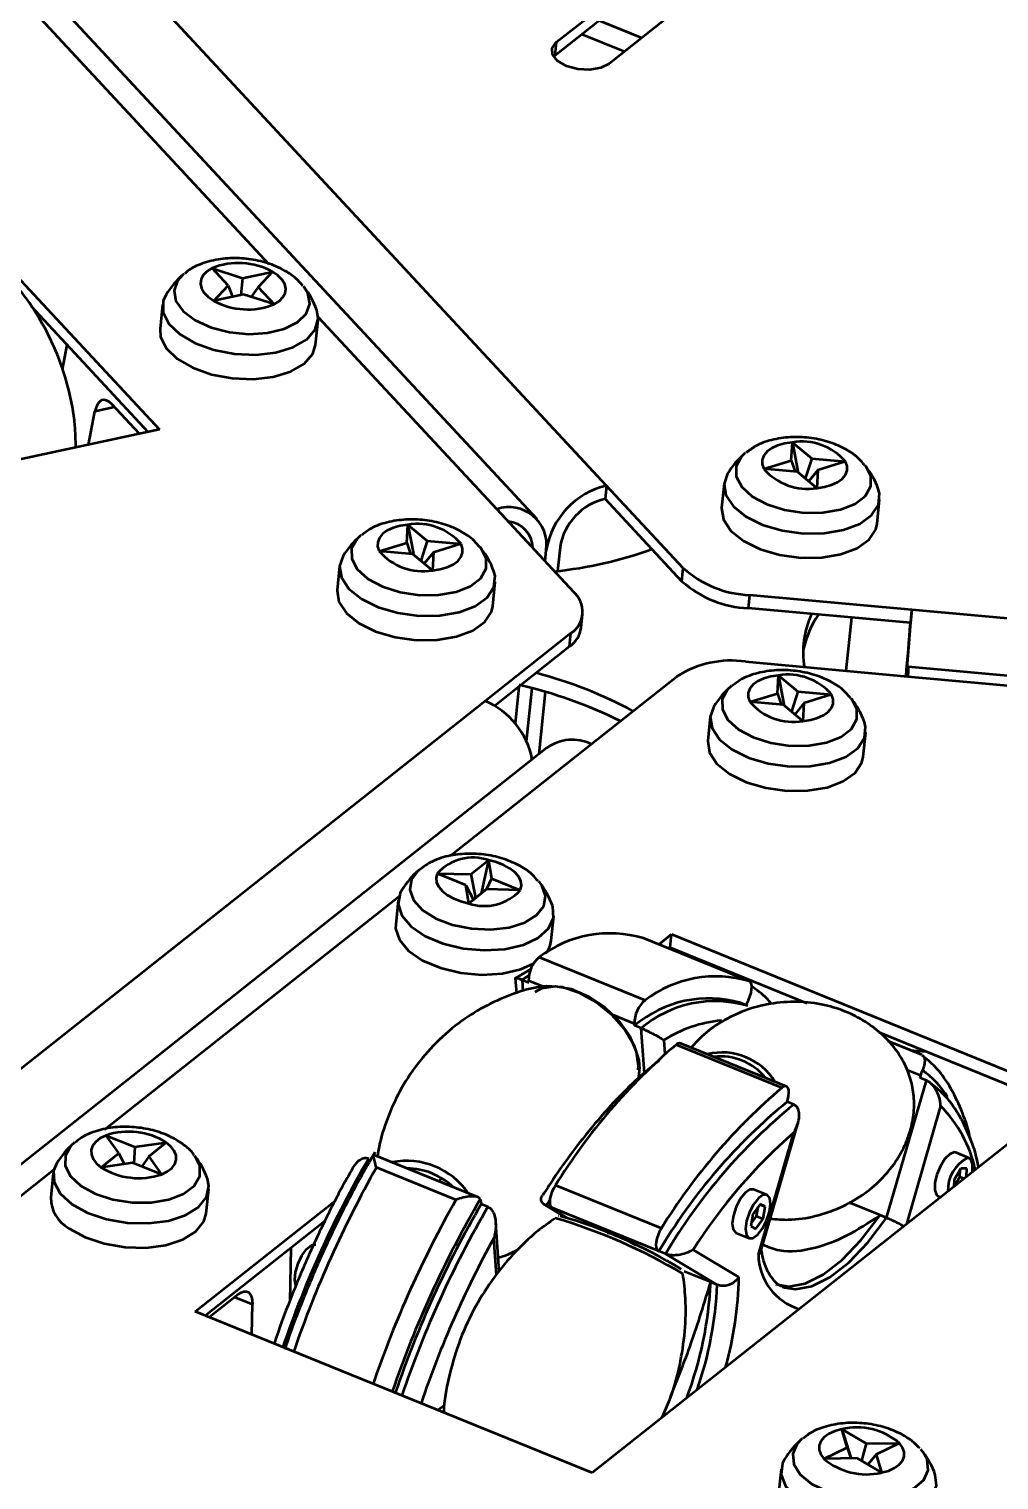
# Model space of a CAD drawing. Header units: millimetres. Extents: x 263 to 2983, y 441 to 2500.
# Drawn here: x 2042.5 to 2104.6, y 1750.5 to 1843.3 of the extents above; entities that cross this region are included whole.
import ezdxf

# ---------------------------------------------------------------- set-up
doc = ezdxf.new("R2010")
doc.units = ezdxf.units.MM
doc.header["$LTSCALE"] = 0.5
doc.layers.add('BOL', color=7, linetype='Continuous', lineweight=50)

msp = doc.modelspace()

# ---------------------------------------------------------------- linework, layer by layer
at = {"layer": 'BOL'}
for p, q in [((2079.479, 1814.126), (2037.144, 1859.663)), ((2075.037, 1811.978), (2032.702, 1857.515)), ((2041.278, 1846.154), (2057.881, 1828.296)), ((2076.173, 1841.639), (2080.355, 1844.949)), ((2076.26, 1842.481), (2079.888, 1845.352)), ((2078.994, 1843.872), (2081.735, 1842.758)), ((2083.274, 1843.976), (2079.645, 1841.104)), ((2077.896, 1843.003), (2080.637, 1841.889)), ((2076.26, 1842.481), (2076.173, 1841.639)), ((2076.083, 1841.559), (2076.173, 1841.639)), ((2041.414, 1827.886), (2050.876, 1817.708)), ((2055.264, 1826.936), (2054.243, 1828.032)), ((2054.243, 1828.032), (2056.2, 1827.4)), ((2052.449, 1827.67), (2052.392, 1827.623)), ((2054.354, 1825.953), (2055.264, 1826.936)), ((2055.264, 1826.936), (2055.553, 1826.21)), ((2056.2, 1827.4), (2056.092, 1826.325)), ((2056.2, 1827.4), (2058.102, 1827.808)), ((2058.102, 1827.808), (2057.193, 1826.824)), ((2056.256, 1826.361), (2054.354, 1825.953)), ((2058.213, 1825.729), (2056.256, 1826.361)), ((2057.193, 1826.824), (2056.739, 1826.204)), ((2057.193, 1826.824), (2058.213, 1825.729)), ((2060.135, 1826.827), (2060.09, 1826.885)), ((2042.667, 1825.603), (2050.151, 1817.553)), ((2051.081, 1825.708), (2050.921, 1824.148)), ((2060.868, 1823.125), (2061.029, 1824.685)), ((2061.034, 1824.904), (2072.453, 1812.622)), ((2044.959, 1823.137), (2044.652, 1821.558)), ((2046.336, 1816.736), (2046.753, 1818.879)), ((2048.008, 1819.148), (2046.753, 1818.879)), ((2049.6, 1817.435), (2047.835, 1819.333)), ((2050.876, 1817.708), (2024.53, 1812.067)), ((2091.291, 1815.744), (2091.359, 1816.897)), ((2091.359, 1816.897), (2091.707, 1815.029)), ((2091.359, 1816.897), (2092.599, 1815.858)), ((2088.362, 1816.227), (2088.304, 1816.179)), ((2092.599, 1815.858), (2092.186, 1814.592)), ((2092.599, 1815.858), (2094.756, 1815.664)), ((2089.525, 1815.208), (2091.291, 1815.744)), ((2091.682, 1815.014), (2089.525, 1815.208)), ((2091.291, 1815.744), (2091.53, 1815.028)), ((2092.922, 1813.975), (2091.682, 1815.014)), ((2092.99, 1815.128), (2092.408, 1814.406)), ((2092.99, 1815.128), (2092.922, 1813.975)), ((2094.756, 1815.664), (2092.99, 1815.128)), ((2079.479, 1814.126), (2079.392, 1813.284)), ((2084.383, 1808.851), (2079.479, 1814.126)), ((2086.994, 1814.264), (2086.833, 1812.703)), ((2084.296, 1808.009), (2079.392, 1813.284)), ((2096.781, 1811.681), (2096.941, 1813.241)), ((2072.453, 1812.622), (2077.357, 1807.347)), ((2066.702, 1810.479), (2066.769, 1811.632)), ((2066.769, 1811.632), (2067.118, 1809.763)), ((2066.769, 1811.632), (2068.009, 1810.593)), ((2063.772, 1810.961), (2063.715, 1810.913)), ((2064.936, 1809.943), (2066.702, 1810.479)), ((2066.702, 1810.479), (2066.94, 1809.762)), ((2068.009, 1810.593), (2067.596, 1809.326)), ((2068.009, 1810.593), (2070.166, 1810.398)), ((2070.166, 1810.398), (2068.4, 1809.862)), ((2067.093, 1809.748), (2064.936, 1809.943)), ((2068.333, 1808.709), (2067.093, 1809.748)), ((2068.4, 1809.862), (2067.818, 1809.14)), ((2068.4, 1809.862), (2068.333, 1808.709)), ((2075.547, 1809.294), (2075.62, 1810.007)), ((2076.498, 1810.195), (2076.341, 1808.668)), ((2062.404, 1808.998), (2062.244, 1807.438)), ((2084.296, 1808.009), (2084.383, 1808.851)), ((2072.191, 1806.415), (2072.352, 1807.976)), ((2088.615, 1807.13), (2088.529, 1806.288)), ((2098.997, 1806.191), (2088.615, 1807.13)), ((2077.854, 1805.053), (2077.94, 1805.895)), ((2098.91, 1805.349), (2088.529, 1806.288)), ((2094.81, 1802.289), (2095.16, 1805.688)), ((2098.997, 1806.191), (2098.91, 1805.349)), ((2188.613, 1798.079), (2098.997, 1806.191)), ((2077.199, 1804.686), (2071.721, 1800.35)), ((2077.112, 1803.844), (2077.199, 1804.686)), ((2077.112, 1803.844), (2072.32, 1800.051)), ((2088.361, 1802.873), (2098.743, 1801.933)), ((2078.493, 1797.597), (2083.97, 1801.932)), ((2090.403, 1800.843), (2090.47, 1801.996)), ((2090.47, 1801.996), (2090.819, 1800.127)), ((2090.47, 1801.996), (2091.71, 1800.957)), ((2098.743, 1801.933), (2188.36, 1793.822)), ((2188.374, 1794.438), (2098.757, 1802.549)), ((2073.863, 1801.272), (2073.622, 1798.927)), ((2074.361, 1797.758), (2074.712, 1801.18)), ((2075.547, 1800.946), (2075.136, 1796.948)), ((2087.473, 1801.325), (2087.416, 1801.277)), ((2091.71, 1800.957), (2091.298, 1799.69)), ((2091.71, 1800.957), (2093.867, 1800.762)), ((2071.721, 1800.35), (2024.44, 1762.925)), ((2088.637, 1800.307), (2090.403, 1800.843)), ((2090.794, 1800.112), (2088.637, 1800.307)), ((2090.403, 1800.843), (2090.642, 1800.126)), ((2092.034, 1799.073), (2090.794, 1800.112)), ((2092.101, 1800.226), (2091.52, 1799.504)), ((2092.101, 1800.226), (2092.034, 1799.073)), ((2093.867, 1800.762), (2092.101, 1800.226)), ((2086.105, 1799.362), (2085.945, 1797.802)), ((2095.892, 1796.779), (2096.053, 1798.339)), ((2075.665, 1797.366), (2028.383, 1759.941)), ((2069.47, 1790.455), (2078.493, 1797.597)), ((2070.791, 1789.274), (2071.928, 1790.175)), ((2071.928, 1790.175), (2071.451, 1788.039)), ((2071.928, 1790.175), (2072.119, 1789.007)), ((2070.476, 1788.584), (2068.641, 1789.329)), ((2068.641, 1789.329), (2070.791, 1789.274)), ((2070.791, 1789.274), (2071.102, 1787.761)), ((2072.119, 1789.007), (2071.802, 1788.317)), ((2072.119, 1789.007), (2073.953, 1788.263)), ((2070.667, 1787.417), (2070.476, 1788.584)), ((2070.476, 1788.584), (2070.955, 1787.645)), ((2071.803, 1788.318), (2070.667, 1787.417)), ((2073.953, 1788.263), (2071.803, 1788.318)), ((2075.204, 1788.743), (2075.15, 1788.811)), ((2047.367, 1772.96), (2066.196, 1787.863)), ((2066.15, 1787.624), (2065.99, 1786.063)), ((2075.937, 1785.041), (2076.098, 1786.601)), ((2088.606, 1782.434), (2081.835, 1785.187)), ((2082.813, 1784.79), (2083.631, 1785.437)), ((2083.545, 1784.595), (2083.631, 1785.437)), ((2083.631, 1785.437), (2109.025, 1775.113)), ((2083.458, 1784.527), (2083.545, 1784.595)), ((2083.545, 1784.595), (2092.278, 1781.044)), ((2075.163, 1783.971), (2081.935, 1781.218)), ((2084.893, 1784.047), (2084.882, 1783.948)), ((2085.51, 1783.796), (2085.5, 1783.697)), ((2073.635, 1782.628), (2073.705, 1781.661)), ((2074.63, 1783.206), (2073.658, 1782.641)), ((2074.511, 1782.812), (2074.071, 1782.529)), ((2074.071, 1782.529), (2074.494, 1782.357)), ((2074.071, 1782.529), (2074.124, 1781.782)), ((2074.494, 1782.357), (2074.486, 1782.469)), ((2075.407, 1782.095), (2074.486, 1782.469)), ((2088.457, 1780.875), (2088.034, 1781.048)), ((2088.441, 1781.026), (2088.371, 1780.91)), ((2081.258, 1779.716), (2079.922, 1780.259)), ((2081.266, 1779.604), (2081.258, 1779.716)), ((2081.689, 1779.432), (2081.266, 1779.604)), ((2081.895, 1776.564), (2081.689, 1779.432)), ((2083.14, 1778.672), (2083.204, 1777.779)), ((2096.885, 1779.172), (2108.293, 1774.533)), ((2090.694, 1775.625), (2083.922, 1778.378)), ((2090.987, 1775.711), (2084.215, 1778.465)), ((2099.639, 1777.723), (2097.492, 1778.596)), ((2098.864, 1778.038), (2099.904, 1777.944)), ((2097.388, 1767.3), (2099.931, 1776.089)), ((2099.551, 1776.41), (2098.705, 1776.754)), ((2099.551, 1776.41), (2099.508, 1776.261)), ((2099.931, 1776.089), (2099.508, 1776.261)), ((2109.025, 1775.113), (2078.555, 1750.994)), ((2091.026, 1774.72), (2091.069, 1774.868)), ((2091.449, 1774.548), (2091.026, 1774.72)), ((2100.841, 1774.463), (2098.653, 1766.903)), ((2089.345, 1765.183), (2091.723, 1773.399)), ((2048.27, 1771.442), (2047.461, 1772.575)), ((2047.461, 1772.575), (2049.309, 1771.841)), ((2089.188, 1764.969), (2091.442, 1772.755)), ((2045.452, 1772.12), (2045.396, 1772.074)), ((2047.156, 1770.532), (2048.27, 1771.442)), ((2048.27, 1771.442), (2048.62, 1770.743)), ((2049.309, 1771.841), (2049.231, 1770.79)), ((2049.309, 1771.841), (2051.309, 1772.129)), ((2051.309, 1772.129), (2050.194, 1771.219)), ((2071.248, 1768.625), (2064.578, 1771.337)), ((2102.664, 1771.133), (2101.817, 1771.477)), ((2031.211, 1760.171), (2044.131, 1770.398)), ((2049.156, 1770.82), (2047.156, 1770.532)), ((2051.004, 1770.086), (2049.156, 1770.82)), ((2050.194, 1771.219), (2049.76, 1770.58)), ((2050.194, 1771.219), (2051.004, 1770.086)), ((2069.835, 1768.454), (2064.756, 1770.519)), ((2067.166, 1770.284), (2067.155, 1770.437)), ((2102.141, 1770.46), (2101.713, 1769.737)), ((2102.061, 1769.923), (2102.087, 1770.368)), ((2102.526, 1770.467), (2102.141, 1770.46)), ((2102.495, 1769.944), (2102.526, 1770.467)), ((2044.085, 1770.158), (2043.925, 1768.598)), ((2068.934, 1769.869), (2068.741, 1769.644)), ((2076.211, 1769.4), (2082.983, 1766.647)), ((2101.713, 1769.737), (2101.688, 1769.305)), ((2101.701, 1769.315), (2102.061, 1769.923)), ((2102.061, 1769.923), (2102.33, 1769.813)), ((2053.873, 1767.575), (2054.033, 1769.136)), ((2075.871, 1768.481), (2075.627, 1768.094)), ((2089.728, 1768.785), (2088.881, 1769.129)), ((2100.687, 1768.698), (2100.842, 1768.635)), ((2053.161, 1761.318), (2062.135, 1768.422)), ((2071.452, 1768.295), (2071.461, 1768.183)), ((2071.884, 1768.011), (2071.461, 1768.183)), ((2075.523, 1768.145), (2076.878, 1767.338)), ((2075.627, 1768.094), (2076.05, 1767.922)), ((2075.627, 1768.094), (2076.916, 1767.327)), ((2082.766, 1765.202), (2075.994, 1767.955)), ((2075.994, 1767.955), (2076.05, 1767.922)), ((2088.838, 1767.551), (2088.705, 1766.766)), ((2089.296, 1768.18), (2088.838, 1767.551)), ((2089.064, 1767.412), (2089.164, 1767.998)), ((2089.283, 1768.162), (2089.621, 1768.024)), ((2089.621, 1768.024), (2089.296, 1768.18)), ((2089.487, 1767.24), (2089.621, 1768.024)), ((2096.965, 1767.472), (2094.971, 1768.283)), ((2053.806, 1761.056), (2061.466, 1767.119)), ((2072.609, 1763.87), (2072.383, 1767.018)), ((2076.418, 1767.442), (2076.403, 1767.44)), ((2088.705, 1766.766), (2089.029, 1766.611)), ((2088.738, 1766.964), (2089.064, 1767.412)), ((2089.029, 1766.611), (2089.487, 1767.24)), ((2089.064, 1767.412), (2089.487, 1767.24)), ((2097.388, 1767.3), (2096.965, 1767.472)), ((2072.443, 1763.665), (2072.274, 1766.016)), ((2079.543, 1766.335), (2079.537, 1766.321)), ((2087.738, 1766.356), (2087.751, 1766.35)), ((2087.751, 1766.35), (2088.598, 1766.006)), ((2059.273, 1765.383), (2059.208, 1761.982)), ((2081.37, 1765.521), (2081.377, 1765.536)), ((2082.766, 1765.202), (2082.822, 1765.168)), ((2083.245, 1764.996), (2082.822, 1765.168)), ((2086.557, 1763.025), (2083.245, 1764.996)), ((2085.005, 1765.261), (2087.939, 1763.515)), ((2086.134, 1763.197), (2084.441, 1763.885)), ((2086.557, 1763.025), (2086.134, 1763.197)), ((2090.719, 1762.901), (2090.85, 1762.853)), ((2055.927, 1762.418), (2054.071, 1760.948)), ((2055.702, 1762.24), (2056.819, 1761.785)), ((2078.555, 1750.994), (2053.161, 1761.318)), ((2056.781, 1759.846), (2056.819, 1761.785)), ((2069.126, 1755.323), (2068.681, 1755.008)), ((2094.867, 1752.624), (2094.521, 1753.793)), ((2094.521, 1753.793), (2095.118, 1751.924)), ((2094.521, 1753.793), (2096.076, 1752.876)), ((2092.004, 1753.188), (2091.952, 1753.145)), ((2096.076, 1752.876), (2095.786, 1751.761)), ((2096.076, 1752.876), (2098.206, 1752.905)), ((2098.206, 1752.905), (2096.709, 1752.18)), ((2093.371, 1751.899), (2094.867, 1752.624)), ((2095.501, 1751.929), (2093.371, 1751.899)), ((2094.867, 1752.624), (2095.101, 1751.923)), ((2097.056, 1751.012), (2095.501, 1751.929)), ((2096.709, 1752.18), (2096.181, 1751.527)), ((2096.709, 1752.18), (2097.056, 1751.012)), ((2099.695, 1752.349), (2099.567, 1752.502)), ((2090.641, 1751.23), (2090.481, 1749.67))]:
    msp.add_line(p, q, dxfattribs=at)
at = {"layer": 'BOL', "flags": 128}
for points in [[(2079.645, 1841.104), (2079.114, 1840.838), (2078.407, 1840.718), (2077.63, 1840.761), (2076.902, 1840.961), (2076.334, 1841.287), (2076.012, 1841.691), (2075.986, 1842.11), (2076.26, 1842.481)], [(2054.243, 1828.032), (2053.916, 1827.829), (2053.677, 1827.589), (2053.537, 1827.322), (2053.5, 1827.039), (2053.567, 1826.749), (2053.737, 1826.464), (2054.003, 1826.195), (2054.354, 1825.953)], [(2052.392, 1827.623), (2052.041, 1827.234), (2051.812, 1826.597), (2051.936, 1825.927), (2052.402, 1825.278), (2053.171, 1824.701), (2054.183, 1824.244), (2055.354, 1823.944), (2056.591, 1823.825), (2057.792, 1823.897), (2058.86, 1824.153), (2059.71, 1824.574), (2060.272, 1825.124), (2060.5, 1825.761), (2060.376, 1826.431), (2060.135, 1826.827)], [(2058.213, 1825.729), (2058.54, 1825.932), (2058.779, 1826.171), (2058.919, 1826.438), (2058.956, 1826.722), (2058.889, 1827.012), (2058.719, 1827.297), (2058.453, 1827.566), (2058.102, 1827.808)], [(2051.304, 1826.349), (2051.124, 1825.937), (2051.117, 1825.21), (2051.475, 1824.481), (2052.174, 1823.805), (2053.16, 1823.233), (2054.361, 1822.806), (2055.688, 1822.557), (2057.042, 1822.503), (2058.323, 1822.649), (2059.435, 1822.984), (2060.297, 1823.484), (2060.844, 1824.11), (2061.036, 1824.817), (2060.941, 1825.358)], [(2050.921, 1824.148), (2050.956, 1823.649), (2051.315, 1822.92), (2052.014, 1822.245), (2053, 1821.673), (2054.201, 1821.246), (2055.528, 1820.997), (2056.882, 1820.943), (2058.162, 1821.089), (2059.275, 1821.424), (2060.137, 1821.923), (2060.684, 1822.549), (2060.868, 1823.125)], [(2047.835, 1819.333), (2047.665, 1819.487), (2047.494, 1819.582), (2047.328, 1819.614), (2047.174, 1819.584), (2047.035, 1819.491), (2046.916, 1819.339), (2046.821, 1819.133), (2046.753, 1818.879)], [(2091.359, 1816.897), (2090.864, 1816.825), (2090.418, 1816.699), (2090.038, 1816.525), (2089.739, 1816.308), (2089.532, 1816.059), (2089.425, 1815.785), (2089.423, 1815.498), (2089.525, 1815.208)], [(2088.304, 1816.179), (2088.105, 1815.985), (2087.762, 1815.372), (2087.768, 1814.707), (2088.123, 1814.044), (2088.797, 1813.438), (2089.736, 1812.936), (2090.864, 1812.581), (2092.09, 1812.399), (2093.314, 1812.407)], [(2087.216, 1814.905), (2086.993, 1814.254), (2087.109, 1813.52), (2087.585, 1812.803), (2088.386, 1812.157), (2089.453, 1811.629), (2090.707, 1811.258), (2092.054, 1811.073), (2093.394, 1811.086)], [(2092.922, 1813.975), (2093.418, 1814.047), (2093.864, 1814.173), (2094.244, 1814.348), (2094.543, 1814.564), (2094.749, 1814.814), (2094.856, 1815.087), (2094.858, 1815.374), (2094.756, 1815.664)], [(2093.314, 1812.407), (2094.437, 1812.604), (2095.368, 1812.973), (2096.032, 1813.485), (2096.375, 1814.098), (2096.369, 1814.763), (2096.048, 1815.383)], [(2096.048, 1815.383), (2096.014, 1815.425), (2096.007, 1815.435)], [(2093.394, 1811.086), (2094.629, 1811.297), (2095.666, 1811.69), (2096.429, 1812.236), (2096.861, 1812.895), (2096.931, 1813.617), (2096.854, 1813.914)], [(2086.833, 1812.703), (2086.832, 1812.693), (2086.948, 1811.959), (2087.425, 1811.243), (2088.226, 1810.596), (2089.293, 1810.068), (2090.546, 1809.698), (2091.893, 1809.512), (2093.234, 1809.525)], [(2066.769, 1811.632), (2066.274, 1811.559), (2065.828, 1811.433), (2065.448, 1811.259), (2065.149, 1811.043), (2064.942, 1810.793), (2064.836, 1810.519), (2064.833, 1810.232), (2064.936, 1809.943)], [(2093.234, 1809.525), (2094.469, 1809.736), (2095.506, 1810.13), (2096.269, 1810.676), (2096.701, 1811.334), (2096.781, 1811.681)], [(2063.715, 1810.913), (2063.515, 1810.719), (2063.172, 1810.106), (2063.178, 1809.441), (2063.533, 1808.779), (2064.207, 1808.172), (2065.146, 1807.671), (2066.274, 1807.315), (2067.5, 1807.134), (2068.724, 1807.142)], [(2068.333, 1808.709), (2068.828, 1808.782), (2069.274, 1808.908), (2069.654, 1809.082), (2069.953, 1809.298), (2070.16, 1809.548), (2070.266, 1809.822), (2070.268, 1810.109), (2070.166, 1810.398)], [(2062.627, 1809.639), (2062.403, 1808.988), (2062.519, 1808.254), (2062.995, 1807.538), (2063.797, 1806.891), (2064.864, 1806.363), (2066.117, 1805.993), (2067.464, 1805.807), (2068.805, 1805.82)], [(2068.724, 1807.142), (2069.847, 1807.338), (2070.778, 1807.707), (2071.442, 1808.219), (2071.785, 1808.832), (2071.779, 1809.497), (2071.458, 1810.117)], [(2071.458, 1810.117), (2071.425, 1810.16), (2071.417, 1810.169)], [(2068.805, 1805.82), (2070.039, 1806.031), (2071.077, 1806.425), (2071.84, 1806.971), (2072.272, 1807.629), (2072.341, 1808.351), (2072.264, 1808.648)], [(2062.244, 1807.438), (2062.243, 1807.428), (2062.359, 1806.694), (2062.835, 1805.977), (2063.636, 1805.331), (2064.703, 1804.803), (2065.957, 1804.432), (2067.304, 1804.247), (2068.644, 1804.26)], [(2068.644, 1804.26), (2069.879, 1804.471), (2070.916, 1804.864), (2071.679, 1805.41), (2072.111, 1806.069), (2072.191, 1806.415)], [(2090.47, 1801.996), (2089.975, 1801.923), (2089.529, 1801.797), (2089.149, 1801.623), (2088.85, 1801.407), (2088.643, 1801.157), (2088.537, 1800.883), (2088.535, 1800.596), (2088.637, 1800.307)], [(2098.661, 1801.94), (2098.694, 1802.207), (2098.731, 1802.452), (2098.755, 1802.548), (2098.765, 1802.491), (2098.761, 1802.284), (2098.743, 1801.933)], [(2087.416, 1801.277), (2087.216, 1801.083), (2086.873, 1800.47), (2086.88, 1799.805), (2087.234, 1799.143), (2087.908, 1798.536), (2088.847, 1798.035), (2089.976, 1797.679), (2091.201, 1797.498), (2092.425, 1797.506)], [(2092.034, 1799.073), (2092.529, 1799.146), (2092.975, 1799.272), (2093.355, 1799.446), (2093.654, 1799.662), (2093.861, 1799.912), (2093.967, 1800.186), (2093.969, 1800.473), (2093.867, 1800.762)], [(2092.425, 1797.506), (2093.548, 1797.702), (2094.48, 1798.071), (2095.144, 1798.583), (2095.486, 1799.196), (2095.48, 1799.861), (2095.159, 1800.481)], [(2095.159, 1800.481), (2095.126, 1800.523), (2095.118, 1800.533)], [(2086.328, 1800.003), (2086.104, 1799.352), (2086.22, 1798.618), (2086.697, 1797.901), (2087.498, 1797.255), (2088.565, 1796.727), (2089.818, 1796.356), (2091.165, 1796.171), (2092.506, 1796.184)], [(2092.506, 1796.184), (2093.74, 1796.395), (2094.778, 1796.788), (2095.541, 1797.334), (2095.973, 1797.993), (2096.042, 1798.715), (2095.965, 1799.012)], [(2085.945, 1797.802), (2085.944, 1797.792), (2086.06, 1797.058), (2086.536, 1796.341), (2087.338, 1795.694), (2088.404, 1795.166), (2089.658, 1794.796), (2091.005, 1794.61), (2092.345, 1794.624)], [(2092.345, 1794.624), (2093.58, 1794.835), (2094.617, 1795.228), (2095.38, 1795.774), (2095.812, 1796.433), (2095.892, 1796.779)], [(2073.953, 1788.263), (2074.025, 1788.542), (2073.992, 1788.831), (2073.855, 1789.119), (2073.621, 1789.394), (2073.297, 1789.646), (2072.896, 1789.866), (2072.434, 1790.045), (2071.928, 1790.175)], [(2066.995, 1788.944), (2066.883, 1788.291), (2067.123, 1787.621), (2067.696, 1786.991), (2068.554, 1786.449), (2069.629, 1786.041), (2070.833, 1785.799), (2072.069, 1785.743), (2073.236, 1785.878), (2074.241, 1786.192), (2075.001, 1786.66), (2075.455, 1787.245), (2075.567, 1787.898), (2075.327, 1788.568), (2075.204, 1788.743)], [(2067.461, 1789.539), (2067.449, 1789.529), (2066.995, 1788.944)], [(2068.641, 1789.329), (2068.569, 1789.05), (2068.602, 1788.761), (2068.739, 1788.473), (2068.973, 1788.198), (2069.297, 1787.945), (2069.698, 1787.726), (2070.161, 1787.547), (2070.667, 1787.417)], [(2066.373, 1788.264), (2066.277, 1788.086), (2066.147, 1787.37), (2066.385, 1786.636), (2066.975, 1785.937), (2067.873, 1785.325), (2069.011, 1784.846), (2070.307, 1784.534), (2071.663, 1784.414), (2072.979, 1784.494), (2074.157, 1784.769), (2075.111, 1785.217), (2075.769, 1785.805), (2076.082, 1786.491), (2076.028, 1787.222), (2076.01, 1787.274)], [(2065.99, 1786.063), (2065.986, 1785.81), (2066.225, 1785.076), (2066.815, 1784.377), (2067.712, 1783.765), (2068.851, 1783.285), (2070.146, 1782.974), (2071.502, 1782.854), (2072.819, 1782.934), (2073.997, 1783.208), (2074.802, 1783.566)], [(2088.441, 1781.026), (2088.553, 1781.234), (2088.645, 1781.458), (2088.713, 1781.686), (2088.752, 1781.902), (2088.761, 1782.096), (2088.738, 1782.255), (2088.686, 1782.37), (2088.606, 1782.434)], [(2074.899, 1781.754), (2075.338, 1781.988), (2076.2, 1782.114), (2077.213, 1781.943), (2078.286, 1781.49), (2079.325, 1780.796), (2080.236, 1779.922), (2080.94, 1778.945), (2081.373, 1777.954), (2081.497, 1777.034), (2081.468, 1776.762)], [(2075.412, 1782.117), (2075.656, 1782.148), (2076.637, 1782.077), (2077.71, 1781.726), (2078.787, 1781.123), (2079.781, 1780.317), (2080.612, 1779.373), (2081.212, 1778.368), (2081.532, 1777.384), (2081.578, 1776.832)], [(2091.069, 1774.868), (2091.12, 1775.091), (2091.142, 1775.296), (2091.132, 1775.47), (2091.092, 1775.605), (2091.023, 1775.691), (2090.93, 1775.724), (2090.818, 1775.701), (2090.694, 1775.625)], [(2047.461, 1772.575), (2047.09, 1772.396), (2046.801, 1772.175), (2046.606, 1771.922), (2046.511, 1771.646), (2046.522, 1771.358), (2046.636, 1771.069), (2046.85, 1770.79), (2047.156, 1770.532)], [(2045.396, 1772.074), (2045.219, 1771.904), (2044.862, 1771.295), (2044.852, 1770.631), (2045.192, 1769.967), (2045.853, 1769.357)], [(2045.853, 1769.357), (2046.782, 1768.85), (2047.903, 1768.487), (2049.127, 1768.298), (2050.353, 1768.297), (2051.483, 1768.486), (2052.424, 1768.848), (2053.101, 1769.354), (2053.459, 1769.964), (2053.468, 1770.628), (2053.14, 1771.277)], [(2051.004, 1770.086), (2051.375, 1770.266), (2051.664, 1770.486), (2051.859, 1770.739), (2051.953, 1771.015), (2051.943, 1771.303), (2051.829, 1771.592), (2051.614, 1771.871), (2051.309, 1772.129)], [(2101.817, 1771.477), (2101.712, 1771.496), (2101.427, 1771.384), (2101.116, 1771.075), (2100.825, 1770.616), (2100.599, 1770.076), (2100.473, 1769.538), (2100.465, 1769.084), (2100.577, 1768.782), (2100.687, 1768.698)], [(2044.308, 1770.799), (2044.11, 1770.312), (2044.142, 1769.582), (2044.538, 1768.857), (2045.27, 1768.19)], [(2102.87, 1770.24), (2102.878, 1770.294), (2102.885, 1770.748), (2102.773, 1771.05), (2102.558, 1771.152)], [(2045.27, 1768.19), (2046.282, 1767.631), (2047.501, 1767.222), (2048.835, 1766.992), (2050.186, 1766.96), (2051.454, 1767.126), (2052.543, 1767.48), (2053.375, 1767.995), (2053.886, 1768.632), (2054.039, 1769.344), (2053.945, 1769.808)], [(2075.994, 1767.955), (2075.921, 1768.032), (2075.876, 1768.159), (2075.861, 1768.328), (2075.877, 1768.528), (2075.924, 1768.749), (2075.999, 1768.977), (2076.096, 1769.198), (2076.211, 1769.4)], [(2088.881, 1769.129), (2088.64, 1769.119), (2088.336, 1768.904), (2088.029, 1768.512), (2087.766, 1768.003), (2087.586, 1767.453), (2087.518, 1766.947), (2087.571, 1766.562), (2087.738, 1766.356)], [(2088.584, 1766.012), (2088.839, 1766.016), (2089.143, 1766.231), (2089.45, 1766.622), (2089.713, 1767.132), (2089.893, 1767.681), (2089.961, 1768.187), (2089.908, 1768.573), (2089.741, 1768.779), (2089.487, 1768.774), (2089.183, 1768.56), (2088.875, 1768.168), (2088.612, 1767.659), (2088.433, 1767.109), (2088.364, 1766.603), (2088.417, 1766.218), (2088.584, 1766.012)], [(2045.109, 1766.629), (2046.122, 1766.07), (2047.341, 1765.661), (2048.675, 1765.432), (2050.026, 1765.399), (2051.293, 1765.566), (2052.383, 1765.92), (2053.214, 1766.434), (2053.725, 1767.071), (2053.873, 1767.575)], [(2082.983, 1766.647), (2082.868, 1766.445), (2082.77, 1766.223), (2082.696, 1765.996), (2082.649, 1765.775), (2082.633, 1765.575), (2082.648, 1765.406), (2082.693, 1765.279), (2082.766, 1765.202)], [(2090.295, 1763.073), (2091.128, 1762.914), (2092.182, 1763.105), (2093.332, 1763.682), (2094.538, 1764.624), (2095.763, 1765.902), (2096.965, 1767.472)], [(2090.85, 1762.853), (2091.551, 1762.742), (2092.605, 1762.933), (2093.755, 1763.51), (2094.962, 1764.452), (2096.186, 1765.73), (2097.388, 1767.3)], [(2059.527, 1763.348), (2059.576, 1763.839), (2059.74, 1764.387), (2059.992, 1764.909), (2060.295, 1765.324), (2060.603, 1765.569), (2060.869, 1765.608), (2060.89, 1765.6)], [(2059.61, 1762.967), (2059.599, 1762.987), (2059.527, 1763.348)], [(2055.927, 1762.418), (2056.112, 1762.54), (2056.285, 1762.603), (2056.442, 1762.606), (2056.576, 1762.55), (2056.683, 1762.435), (2056.761, 1762.265), (2056.807, 1762.046), (2056.819, 1761.785)], [(2094.521, 1753.793), (2094.074, 1753.668), (2093.692, 1753.495), (2093.391, 1753.279), (2093.183, 1753.03), (2093.074, 1752.757), (2093.07, 1752.47), (2093.17, 1752.18), (2093.371, 1751.899)], [(2091.952, 1753.145), (2091.669, 1752.851), (2091.385, 1752.225), (2091.453, 1751.557), (2091.865, 1750.9), (2092.59, 1750.308), (2093.568, 1749.83), (2094.72, 1749.502), (2095.953, 1749.353), (2097.166, 1749.394), (2098.262, 1749.622), (2099.152, 1750.019), (2099.763, 1750.551), (2100.047, 1751.177), (2099.98, 1751.845), (2099.695, 1752.349)], [(2097.056, 1751.012), (2097.503, 1751.136), (2097.884, 1751.31), (2098.185, 1751.525), (2098.394, 1751.775), (2098.502, 1752.048), (2098.507, 1752.335), (2098.406, 1752.624), (2098.206, 1752.905)], [(2090.864, 1751.871), (2090.733, 1751.609), (2090.647, 1750.888), (2090.929, 1750.155), (2091.559, 1749.464), (2092.49, 1748.866), (2093.652, 1748.405), (2094.96, 1748.116), (2096.317, 1748.02), (2097.621, 1748.124), (2098.777, 1748.42), (2099.698, 1748.887), (2100.317, 1749.49), (2100.586, 1750.184), (2100.501, 1750.88)]]:
    msp.add_lwpolyline(points, dxfattribs=at)
at = {"layer": 'BOL'}
for centre, radius, start, end in [((2055.938, 1823.88), 4.485, 61.15857, 112.20434), ((2055.885, 1823.54), 5.373, 130.54445, 148.48304), ((2055.885, 1823.54), 5.373, 19.77755, 37.71613), ((2056.518, 1829.881), 4.485, 241.15971, 292.20341), ((2091.96, 1813.258), 3.688, 40.70829, 99.37853), ((2091.797, 1812.096), 5.373, 130.54445, 148.48304), ((2092.321, 1817.614), 3.688, 220.70885, 279.37842), ((2091.797, 1812.096), 5.373, 19.77755, 37.71613), ((2080.614, 1809.195), 5.06, 102.96851, 170.77048), ((2080.244, 1809.586), 3.795, 102.96879, 170.7705), ((2073.229, 1810.336), 2.414, 352.16604, 108.7348), ((2067.37, 1807.993), 3.688, 40.70829, 99.37853), ((2073.047, 1810.128), 1.706, 0.65845, 85.16789), ((2067.207, 1806.83), 5.373, 130.54445, 148.48304), ((2067.732, 1812.348), 3.688, 220.70891, 279.37791), ((2067.207, 1806.83), 5.373, 19.77755, 37.71613), ((2073.386, 1835.054), 26.552, 275.97462, 289.79894), ((2088.904, 1813.905), 6.781, 228.18807, 267.56158), ((2088.817, 1813.063), 6.781, 228.18807, 267.56158), ((2076.247, 1806.077), 1.686, 304.35001, 48.82481), ((2097.849, 1803.48), 5.801, 155.11523, 189.71831), ((2098.263, 1802.298), 6.343, 145.43123, 167.95601), ((1959.079, 1815.584), 140.233, 354.41743, 356.15938), ((2076.073, 1805.312), 1.799, 305.26676, 351.71303), ((1983.808, 1813.219), 115.371, 354.39116, 356.08822), ((2087.431, 1796.494), 6.446, 81.70059, 122.47204), ((2067.615, 1774.28), 28.823, 61.94392, 75.21288), ((2091.071, 1798.357), 3.688, 40.70784, 99.37898), ((2066.931, 1771.737), 30.458, 63.83939, 76.8217), ((2090.909, 1797.194), 5.373, 130.54445, 148.48304), ((2069.719, 1795.67), 5.091, 10.73964, 66.83263), ((2091.433, 1802.712), 3.688, 220.70834, 279.37833), ((2090.909, 1797.194), 5.373, 19.77755, 37.71613), ((2077.276, 1795.062), 2.812, 64.35764, 124.97339), ((2070.927, 1787.255), 3.087, 71.09246, 137.7803), ((2070.954, 1785.455), 5.373, 130.54445, 148.48304), ((2071.667, 1790.337), 3.087, 251.09364, 317.7779), ((2070.954, 1785.455), 5.373, 19.77755, 37.71613), ((2079.696, 1778.011), 7.488, 73.40982, 127.25843), ((2074.346, 1785.232), 1.603, 321.17759, 353.13851), ((2076.405, 1782.508), 1.919, 130.32486, 181.14994), ((2086.468, 1775.257), 7.488, 73.40989, 127.25837), ((2083.176, 1779.755), 1.919, 130.32177, 181.15304), ((2086.001, 1773.992), 7.343, 73.92664, 130.15822), ((2086.414, 1773.843), 7.319, 73.42833, 130.21209), ((2087.602, 1771.606), 8.357, 95.34039, 122.27425), ((2108.379, 1749.572), 37.788, 130.33163, 148.34973), ((2084.14, 1778.18), 0.294, 75.24905, 137.71648), ((2086.874, 1773.907), 3.974, 32.01198, 103.73748), ((2086.774, 1773.939), 3.69, 38.91484, 96.83446), ((2101.883, 1775.732), 2.429, 155.42417, 163.78873), ((2096.271, 1771.897), 5.92, 32.08853, 54.91129), ((2115.151, 1746.819), 37.788, 130.3317, 148.34973), ((2113.562, 1747.065), 35.674, 129.17681, 149.50494), ((2113.984, 1746.894), 35.673, 129.1765, 149.50524), ((2094.986, 1768.635), 8.261, 12.26286, 44.86342), ((2048.915, 1768.3), 4.516, 57.98607, 108.78677), ((2114.222, 1746.678), 34.625, 131.14006, 147.54167), ((2048.889, 1767.99), 5.373, 130.54445, 148.48304), ((2048.889, 1767.99), 5.373, 19.77755, 37.71613), ((2049.55, 1774.361), 4.515, 237.98585, 288.78686), ((2121.272, 1737.835), 66.006, 149.7294, 161.26132), ((2125.586, 1736.084), 69.901, 150.48647, 161.07456), ((2066.68, 1766.133), 4.817, 34.65376, 101.09582), ((2066.628, 1766.006), 4.468, 46.66212, 89.08722), ((2103.661, 1769.065), 2.36, 117.84408, 181.61081), ((2046.169, 1768.607), 2.244, 180.24091, 241.81592), ((2129.341, 1734.555), 67.153, 149.63299, 161.20374), ((2070.913, 1768.273), 0.54, 2.34788, 25.23665), ((2130.667, 1734.018), 69.903, 150.48661, 161.07442), ((2128.104, 1735.076), 65.609, 149.69439, 161.29633), ((2128.527, 1734.903), 65.609, 149.69439, 161.29633), ((2065.736, 1732.142), 36.672, 59.49014, 73.442), ((2067.62, 1736.614), 32.065, 58.74935, 73.89772), ((2128.356, 1734.957), 64.107, 151.02149, 161.36338), ((2079.157, 1764.254), 2.117, 63.30873, 79.47339), ((2078.372, 1760.905), 5.52, 57.02151, 71.67297), ((2092.846, 1764.98), 3.658, 180.17306, 253.33151), ((2061.751, 1764.364), 24.411, 339.41789, 357.26109), ((2062.6, 1764.137), 23.983, 340.94862, 357.34176), ((2064.732, 1764.005), 23.213, 344.35762, 358.79064), ((2095.476, 1749.667), 4.235, 49.86888, 103.03512), ((2095.445, 1749.062), 5.373, 130.54445, 148.48304), ((2096.1, 1755.137), 4.235, 229.86956, 283.03427), ((2095.445, 1749.062), 5.373, 19.77755, 37.71613)]:
    msp.add_arc(centre, radius, start, end, dxfattribs=at)
for points, knots in [([(2058.933, 1827.854), (2058.737, 1827.958), (2058.204, 1828.24), (2057.212, 1828.543), (2055.99, 1828.704), (2054.749, 1828.654), (2053.633, 1828.364), (2052.863, 1828.029), (2052.553, 1827.732), (2052.492, 1827.673)], [0, 0, 0, 0, 0.099795, 0.272224, 0.443758, 0.617669, 0.79841, 0.960151, 1, 1, 1, 1]), ([(2060.049, 1826.9), (2059.91, 1827.066), (2059.596, 1827.441), (2059.17, 1827.706), (2058.933, 1827.854)], [0, 0, 0, 0, 0.4432867, 1, 1, 1, 1]), ([(2045.531, 1816.564), (2045.521, 1817.044), (2045.494, 1818.31), (2045.104, 1820.307), (2044.41, 1822.478), (2043.453, 1824.458), (2042.409, 1826.116), (2041.604, 1827.035), (2041.266, 1827.421)], [0, 0, 0, 0, 0.120766, 0.318447, 0.509053, 0.69295, 0.870698, 1, 1, 1, 1]), ([(2095.972, 1815.446), (2095.824, 1815.62), (2095.463, 1816.041), (2094.668, 1816.543), (2093.633, 1816.97), (2092.445, 1817.215), (2091.206, 1817.259), (2090.034, 1817.077), (2089.074, 1816.745), (2088.597, 1816.378), (2088.404, 1816.23)], [0, 0, 0, 0, 0.087149, 0.211391, 0.34763, 0.486961, 0.626942, 0.770726, 0.907193, 1, 1, 1, 1]), ([(2071.383, 1810.181), (2071.234, 1810.354), (2070.873, 1810.775), (2070.078, 1811.278), (2069.043, 1811.704), (2067.856, 1811.949), (2066.616, 1811.993), (2065.444, 1811.811), (2064.484, 1811.48), (2064.007, 1811.113), (2063.814, 1810.964)], [0, 0, 0, 0, 0.087149, 0.211393, 0.34763, 0.486964, 0.626945, 0.770725, 0.907193, 1, 1, 1, 1]), ([(2095.084, 1800.545), (2094.935, 1800.718), (2094.574, 1801.139), (2093.779, 1801.641), (2092.745, 1802.068), (2091.557, 1802.313), (2090.317, 1802.357), (2089.145, 1802.175), (2088.185, 1801.843), (2087.709, 1801.477), (2087.516, 1801.328)], [0, 0, 0, 0, 0.087149, 0.211391, 0.34763, 0.486961, 0.626946, 0.770725, 0.907193, 1, 1, 1, 1]), ([(2075.104, 1788.826), (2074.994, 1788.962), (2074.683, 1789.347), (2073.955, 1789.83), (2072.949, 1790.28), (2071.776, 1790.551), (2070.539, 1790.626), (2069.316, 1790.472), (2068.265, 1790.13), (2067.719, 1789.718), (2067.488, 1789.544)], [0, 0, 0, 0, 0.066079, 0.187668, 0.321646, 0.460031, 0.598825, 0.740912, 0.890796, 1, 1, 1, 1]), ([(2073.656, 1782.643), (2073.654, 1782.649), (2073.648, 1782.668), (2073.734, 1782.65), (2073.879, 1782.605), (2074.007, 1782.554), (2074.071, 1782.529)], [0, 0, 0, 0, 0.177624, 0.539315, 0.76876, 1, 1, 1, 1]), ([(2075.441, 1782.099), (2075.299, 1782.081), (2074.591, 1781.993), (2073.287, 1781.571), (2071.595, 1780.818), (2069.921, 1779.739), (2068.369, 1778.37), (2067.033, 1776.749), (2065.991, 1775.013), (2065.278, 1773.231), (2064.905, 1771.956), (2064.84, 1771.3), (2064.833, 1771.233)], [0, 0, 0, 0, 0.028013, 0.139721, 0.255226, 0.373043, 0.504863, 0.63276, 0.755984, 0.87426, 0.987254, 1, 1, 1, 1]), ([(2090.023, 1780.994), (2089.926, 1781.11), (2089.561, 1781.546), (2089.097, 1781.871), (2088.757, 1782.109)], [0, 0, 0, 0, 0.266457, 1, 1, 1, 1]), ([(2089.944, 1767.252), (2090.336, 1767.218), (2091.301, 1767.135), (2092.824, 1767.383), (2094.417, 1767.914), (2095.832, 1768.71), (2097.022, 1769.698), (2097.961, 1770.825), (2098.632, 1772.029), (2099.036, 1773.254), (2099.182, 1774.459), (2099.086, 1775.63), (2098.752, 1776.759), (2098.164, 1777.863), (2097.307, 1778.891), (2096.192, 1779.789), (2094.883, 1780.488), (2093.358, 1780.973), (2091.682, 1781.174), (2089.947, 1781.043), (2088.303, 1780.603), (2086.829, 1779.884), (2085.671, 1779.077), (2085.106, 1778.438), (2084.888, 1778.191)], [0, 0, 0, 0, 0.037549, 0.092486, 0.145978, 0.197574, 0.246927, 0.293684, 0.337428, 0.377637, 0.413802, 0.446495, 0.479089, 0.515568, 0.559084, 0.603966, 0.651446, 0.700667, 0.756656, 0.812005, 0.866035, 0.918329, 0.968492, 1, 1, 1, 1]), ([(2081.689, 1779.432), (2081.76, 1779.402), (2081.901, 1779.343), (2082.161, 1779.224), (2082.493, 1779.061), (2082.858, 1778.861), (2083.055, 1778.734), (2083.139, 1778.672), (2083.14, 1778.672)], [0, 0, 0, 0, 0.107629, 0.21442, 0.382768, 0.663949, 0.99702, 1, 1, 1, 1]), ([(2082.814, 1777.341), (2082.656, 1777.218), (2081.963, 1776.679), (2080.73, 1775.538), (2079.128, 1773.834), (2077.555, 1771.893), (2076.306, 1770.181), (2075.603, 1769.083), (2075.391, 1768.754)], [0, 0, 0, 0, 0.062807, 0.275406, 0.48742, 0.698768, 0.909545, 1, 1, 1, 1]), ([(2081.526, 1776.226), (2081.549, 1776.377), (2081.583, 1776.594), (2081.571, 1776.804), (2081.568, 1776.868)], [0, 0, 0, 0, 0.693384, 1, 1, 1, 1]), ([(2099.634, 1777.71), (2099.669, 1777.696), (2099.76, 1777.66), (2099.825, 1777.484), (2099.825, 1777.237), (2099.775, 1776.986), (2099.708, 1776.823), (2099.675, 1776.742)], [0, 0, 0, 0, 0.1855233, 0.4801266, 0.6947454, 0.8470124, 1, 1, 1, 1]), ([(2102.752, 1772.264), (2102.739, 1772.335), (2102.602, 1773.066), (2102.17, 1774.253), (2101.435, 1775.774), (2100.602, 1776.923), (2099.953, 1777.452), (2099.684, 1777.67)], [0, 0, 0, 0, 0.028141, 0.292053, 0.555689, 0.816262, 1, 1, 1, 1]), ([(2100.841, 1774.463), (2100.841, 1774.464), (2100.833, 1774.645), (2100.776, 1774.996), (2100.579, 1775.465), (2100.345, 1775.786), (2100.135, 1775.985), (2099.999, 1776.054), (2099.931, 1776.089)], [0, 0, 0, 0, 0.002982, 0.336062, 0.617236, 0.785594, 0.892387, 1, 1, 1, 1]), ([(2103.265, 1770.553), (2103.237, 1770.702), (2103.087, 1771.494), (2102.634, 1772.715), (2101.891, 1774.172), (2101.024, 1775.282), (2100.349, 1775.801), (2100.054, 1776.028)], [0, 0, 0, 0, 0.058156, 0.309504, 0.56035, 0.807597, 1, 1, 1, 1]), ([(2091.442, 1772.755), (2091.443, 1772.756), (2091.562, 1772.961), (2091.737, 1773.354), (2091.826, 1773.874), (2091.762, 1774.227), (2091.636, 1774.441), (2091.511, 1774.512), (2091.449, 1774.548)], [0, 0, 0, 0, 0.002974, 0.336053, 0.61723, 0.785568, 0.892369, 1, 1, 1, 1]), ([(2053.105, 1771.293), (2053.075, 1771.34), (2052.88, 1771.644), (2052.317, 1772.087), (2051.42, 1772.611), (2050.313, 1772.973), (2049.098, 1773.149), (2047.857, 1773.117), (2046.728, 1772.848), (2045.923, 1772.511), (2045.582, 1772.197), (2045.497, 1772.119)], [0, 0, 0, 0, 0.0211185, 0.1366794, 0.2644874, 0.4020166, 0.5401685, 0.6799444, 0.8248607, 0.9563467, 1, 1, 1, 1]), ([(2064.663, 1771.502), (2064.409, 1771.066), (2063.671, 1769.8), (2062.511, 1767.602), (2061.224, 1764.896), (2060.06, 1762.114), (2059.283, 1760.1), (2058.937, 1759.024), (2058.895, 1758.891)], [0, 0, 0, 0, 0.1127549, 0.3271252, 0.5414246, 0.7556415, 0.9698482, 1, 1, 1, 1]), ([(2064.756, 1770.519), (2064.755, 1770.521), (2064.714, 1770.659), (2064.637, 1770.923), (2064.572, 1771.198), (2064.553, 1771.335), (2064.57, 1771.332), (2064.576, 1771.331)], [0, 0, 0, 0, 0.004058, 0.31249, 0.638773, 0.876464, 1, 1, 1, 1]), ([(2063.232, 1770.461), (2063.134, 1770.291), (2062.567, 1769.308), (2061.588, 1767.422), (2060.342, 1764.782), (2059.224, 1762.067), (2058.523, 1760.215), (2058.223, 1759.279), (2058.218, 1759.262)], [0, 0, 0, 0, 0.049765, 0.286345, 0.52284, 0.75925, 0.995654, 1, 1, 1, 1]), ([(2063.229, 1770.463), (2063.334, 1770.626), (2063.502, 1770.886), (2063.81, 1771.094), (2064.056, 1771.162), (2064.195, 1771.126), (2064.266, 1771.108)], [0, 0, 0, 0, 0.421066, 0.675711, 0.837238, 1, 1, 1, 1]), ([(2071.401, 1768.503), (2071.371, 1768.54), (2071.31, 1768.613), (2071.096, 1768.675), (2070.76, 1768.686), (2070.314, 1768.614), (2069.99, 1768.513), (2069.837, 1768.455), (2069.835, 1768.454)], [0, 0, 0, 0, 0.139508, 0.278347, 0.474041, 0.742692, 0.996634, 1, 1, 1, 1]), ([(2075.627, 1768.094), (2075.565, 1768.125), (2075.44, 1768.187), (2075.321, 1768.327), (2075.264, 1768.528), (2075.339, 1768.67), (2075.386, 1768.758)], [0, 0, 0, 0, 0.164459, 0.327666, 0.584926, 1, 1, 1, 1]), ([(2071.884, 1768.011), (2071.949, 1767.974), (2072.078, 1767.901), (2072.239, 1767.667), (2072.375, 1767.276), (2072.409, 1766.692), (2072.337, 1766.249), (2072.275, 1766.018), (2072.274, 1766.016)], [0, 0, 0, 0, 0.107626, 0.214419, 0.382761, 0.663945, 0.997025, 1, 1, 1, 1]), ([(2076.176, 1767.271), (2075.797, 1767.005), (2074.827, 1766.324), (2073.457, 1764.979), (2072.077, 1763.291), (2070.902, 1761.376), (2069.97, 1759.293), (2069.365, 1757.101), (2069.077, 1755.613), (2069.061, 1754.868), (2069.061, 1754.854)], [0, 0, 0, 0, 0.093916, 0.240418, 0.387772, 0.535644, 0.695065, 0.848775, 0.99708, 1, 1, 1, 1]), ([(2089.474, 1765.592), (2089.818, 1765.449), (2090.811, 1765.035), (2092.639, 1765.278), (2094.815, 1766.067), (2096.242, 1767), (2096.965, 1767.472)], [0, 0, 0, 0, 0.169036, 0.488786, 0.741201, 1, 1, 1, 1]), ([(2098.469, 1766.757), (2098.464, 1766.761), (2098.407, 1766.799), (2098.235, 1766.897), (2097.966, 1767.039), (2097.669, 1767.182), (2097.482, 1767.261), (2097.388, 1767.3)], [0, 0, 0, 0, 0.028538, 0.287032, 0.529366, 0.76455, 1, 1, 1, 1]), ([(2072.544, 1764.77), (2072.675, 1764.805), (2073.123, 1764.924), (2073.548, 1765.144), (2073.85, 1765.299)], [0, 0, 0, 0, 0.290506, 1, 1, 1, 1]), ([(2085.005, 1765.261), (2085.004, 1765.26), (2084.877, 1765.179), (2084.598, 1765.042), (2084.138, 1764.923), (2083.75, 1764.899), (2083.463, 1764.925), (2083.318, 1764.972), (2083.245, 1764.996)], [0, 0, 0, 0, 0.002978, 0.336058, 0.617232, 0.785584, 0.892385, 1, 1, 1, 1]), ([(2089.188, 1764.969), (2089.19, 1764.97), (2089.243, 1765.012), (2089.316, 1765.081), (2089.328, 1765.16), (2089.332, 1765.186)], [0, 0, 0, 0, 0.017045, 0.671527, 1, 1, 1, 1]), ([(2090.809, 1762.892), (2090.749, 1762.906), (2090.521, 1762.957), (2090.211, 1763.223), (2089.802, 1763.802), (2089.511, 1764.524), (2089.4, 1765.125), (2089.361, 1765.339)], [0, 0, 0, 0, 0.094424, 0.361552, 0.601595, 0.857767, 1, 1, 1, 1]), ([(2082.996, 1754.509), (2083.18, 1754.901), (2083.686, 1755.979), (2084.187, 1757.845), (2084.516, 1760.016), (2084.577, 1761.987), (2084.424, 1763.209), (2084.359, 1763.73)], [0, 0, 0, 0, 0.137135, 0.377473, 0.60936, 0.833493, 1, 1, 1, 1]), ([(2083.573, 1755.87), (2084.022, 1756.997), (2084.991, 1759.427), (2085.735, 1761.881), (2086.134, 1763.197)], [0, 0, 0, 0, 0.463771, 1, 1, 1, 1]), ([(2087.939, 1763.515), (2087.938, 1763.513), (2087.887, 1763.433), (2087.752, 1763.272), (2087.486, 1763.084), (2087.169, 1762.97), (2086.844, 1762.94), (2086.653, 1762.997), (2086.557, 1763.025)], [0, 0, 0, 0, 0.004789, 0.189233, 0.404962, 0.60722, 0.803519, 1, 1, 1, 1]), ([(2099.511, 1752.569), (2099.343, 1752.733), (2098.932, 1753.136), (2098.091, 1753.624), (2097.004, 1754.013), (2095.796, 1754.21), (2094.555, 1754.203), (2093.41, 1753.964), (2092.555, 1753.625), (2092.17, 1753.29), (2092.051, 1753.186)], [0, 0, 0, 0, 0.091406, 0.224355, 0.365591, 0.508214, 0.652126, 0.800861, 0.938137, 1, 1, 1, 1])]:
    msp.add_open_spline(points, degree=3, knots=knots, dxfattribs=at)

doc.saveas('drawing.dxf')
